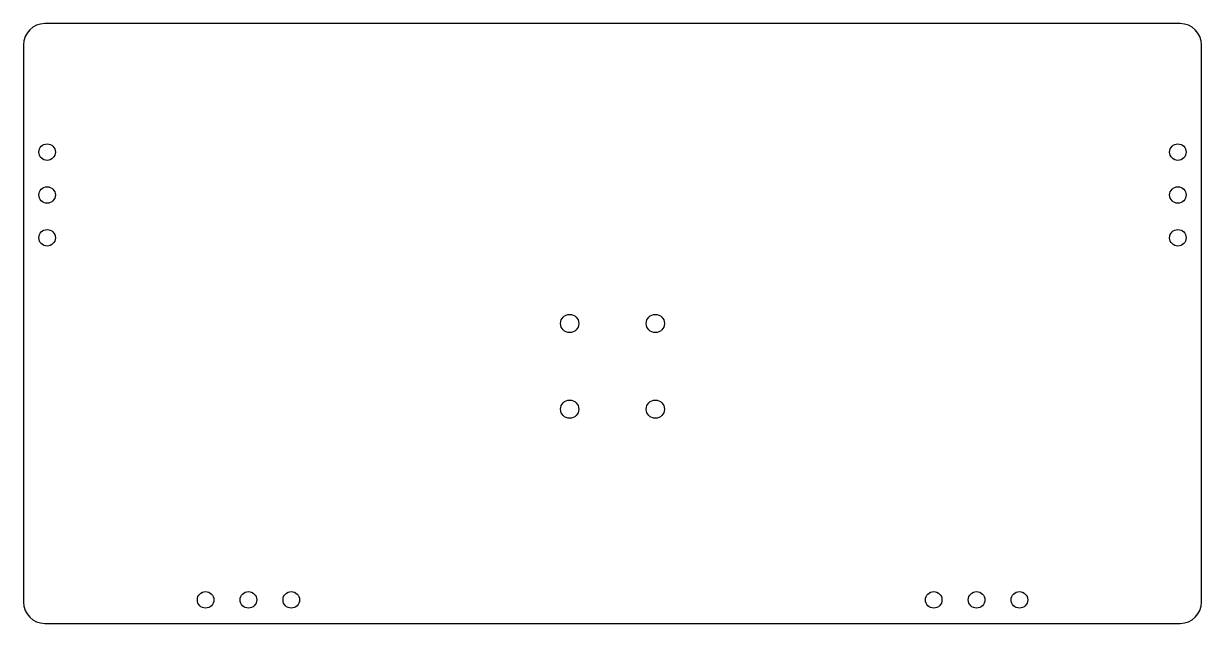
# Model space of a CAD drawing. Header units: millimetres. Extents: x -275 to 275, y 0 to 280.
import ezdxf

# ---------------------------------------------------------------- set-up
doc = ezdxf.new("R2010")
doc.units = ezdxf.units.MM

msp = doc.modelspace()

# ---------------------------------------------------------------- linework, layer by layer
at = {"color": 7, "linetype": 'Continuous', "lineweight": 25}
for p, q in [((265, 280), (-265, 280)), ((-275, 270), (-275, 10)), ((275, 10), (275, 270)), ((-265, 0), (265, 0))]:
    msp.add_line(p, q, dxfattribs=at)
for centre, radius in [((-264, 220), 3.85), ((264, 220), 3.85), ((-264, 200), 3.85), ((264, 200), 3.86), ((-264, 180), 3.86), ((264, 180), 3.85), ((-20, 140), 4.25), ((20, 140), 4.25), ((-20, 100), 4.25), ((20, 100), 4.25), ((-190, 11), 3.85), ((-170, 11), 3.86), ((-150, 11), 3.85), ((150, 11), 3.85), ((170, 11), 3.86), ((190, 11), 3.86)]:
    msp.add_circle(centre, radius, dxfattribs=at)
for centre, start, end in [((-265, 270), 90, 180), ((265, 270), 0, 90), ((-265, 10), 180, 270), ((265, 10), 270, 0)]:
    msp.add_arc(centre, 10, start, end, dxfattribs=at)

doc.saveas('drawing.dxf')
